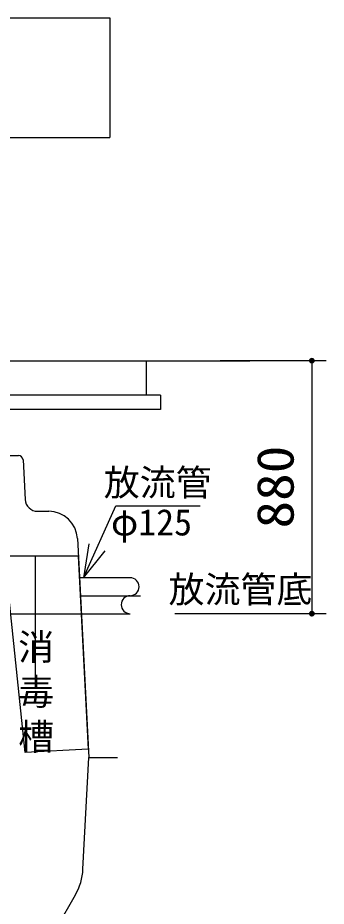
# Model space of a CAD drawing. Units: millimetres, scale not verified. Extents: x -14850 to 14850, y -10500 to 10500.
# Drawn here: x -7040 to -5966, y -5342 to -2251 of the extents above; entities that cross this region are included whole.
import ezdxf
from ezdxf.enums import TextEntityAlignment as Align

# ---------------------------------------------------------------- set-up
doc = ezdxf.new("R2010")
doc.units = ezdxf.units.MM
doc.header["$LTSCALE"] = 50
doc.linetypes.add('CHAIN1', pattern=[8, 5, -1, 1, -1])
for name, color, linetype, lineweight in [('0-1_機器', 2, 'Continuous', 25), ('0-2_空気管', 3, 'Continuous', 25), ('0-3_水管', 3, 'Continuous', 25), ('0-5_製作', 5, 'Continuous', 25)]:
    doc.layers.add(name, color=color, linetype=linetype, lineweight=lineweight)
doc.styles.add('ＭＳ ゴシック', font='')
doc.styles.get('ＭＳ ゴシック').set_extended_font_data('MS Gothic')

msp = doc.modelspace()

# ---------------------------------------------------------------- linework, layer by layer
at = {"layer": '0-1_機器'}
for p, q in [((-10694.04, -3444.31), (-6231.93, -3444.31)), ((-6592.33, -3444.31), (-6592.33, -3564.31)), ((-6542.33, -3564.31), (-7072.33, -3564.31)), ((-6542.33, -3564.31), (-6542.33, -3614.31)), ((-6542.33, -3614.31), (-7072.33, -3614.31))]:
    msp.add_line(p, q, dxfattribs=at)
at = {"layer": '0-2_空気管'}
for p, q in [((-7707.34, -3774.31), (-7037.32, -3774.31)), ((-7021.35, -3789.47), (-7014.16, -3926.61)), ((-6811.16, -4199.31), (-6698.73, -3948.8)), ((-6698.73, -3948.8), (-6404.26, -3948.8)), ((-6970.22, -3968.31), (-6932.09, -3968.31)), ((-6792.04, -4080.85), (-6811.16, -4199.31)), ((-6811.16, -4199.31), (-6735.37, -4106.28)), ((-6829.39, -4124.31), (-7175.37, -4124.31)), ((-6979.4, -4124.31), (-6979.4, -4567.38)), ((-6648.58, -4199.31), (-6825.46, -4199.31)), ((-7064.35, -4324.31), (-6648.58, -4324.31)), ((-6812.72, -5213.36), (-6792.33, -4824.31)), ((-7016.93, -5610.66), (-6839.24, -5302.89))]:
    msp.add_line(p, q, dxfattribs=at)
at = {"layer": '0-2_空気管', "linetype": 'CHAIN1'}
msp.add_line((-6822.18, -4261.81), (-6612, -4261.81), dxfattribs=at)
at = {"layer": '0-2_空気管'}
for points in [[(-6832.23, -4063.08), (-6792.33, -4824.31), (-6692.33, -4824.31)], [(-6829.39, -4124.31), (-6794.18, -4796.07), (-7013.55, -4807.57), (-7070.96, -4261.38)]]:
    msp.add_lwpolyline(points, dxfattribs=at)
for centre, radius, start, end in [((-7037.32, -3790.31), 16, 2.99998, 90), ((-6970.22, -3924.31), 44, 182.99998, 270), ((-6932.09, -4068.31), 100, 2.99998, 90), ((-6648.58, -4230.56), 31.25, 270, 90), ((-6648.58, -4293.06), 31.25, 90, 270), ((-7012.45, -5202.89), 200, 330, 357)]:
    msp.add_arc(centre, radius, start, end, dxfattribs=at)
at = {"layer": '0-3_水管'}
for p, q in [((-10052.48, -2251.44), (-6719.15, -2251.44)), ((-6719.15, -2251.44), (-6719.15, -2668.11)), ((-10052.48, -2668.11), (-6719.15, -2668.11))]:
    msp.add_line(p, q, dxfattribs=at)
at = {"layer": '0-5_製作', "color": 2}
for p, q in [((-5965.92, -3444.31), (-6335.41, -3444.31)), ((-6015.92, -3444.31), (-6015.92, -4324.31)), ((-5965.92, -4324.31), (-6493.14, -4324.31))]:
    msp.add_line(p, q, dxfattribs=at)
at = {"layer": '0-5_製作'}
for points in [[(-6025.9, -3443.68), (-6015.92, -3444.31), (-6025.92, -3444.31)], [(-6025.92, -3444.31), (-6021.28, -3452.75), (-6025.84, -3445.56)], [(-6025.92, -3444.31), (-6020.18, -3453.36), (-6021.28, -3452.75)], [(-6015.92, -3444.31), (-6020.18, -3453.36), (-6025.92, -3444.31)], [(-6025.74, -3442.44), (-6015.92, -3444.31), (-6025.9, -3443.68)], [(-6025.84, -3445.56), (-6022.3, -3452.02), (-6025.61, -3446.8)], [(-6025.84, -3445.56), (-6021.28, -3452.75), (-6022.3, -3452.02)], [(-6025.43, -3441.22), (-6015.92, -3444.31), (-6025.74, -3442.44)], [(-6025.61, -3446.8), (-6023.21, -3451.16), (-6025.22, -3447.99)], [(-6025.61, -3446.8), (-6022.3, -3452.02), (-6023.21, -3451.16)], [(-6024.97, -3440.05), (-6015.92, -3444.31), (-6025.43, -3441.22)], [(-6025.22, -3447.99), (-6024.01, -3450.19), (-6024.68, -3449.13)], [(-6025.22, -3447.99), (-6023.21, -3451.16), (-6024.01, -3450.19)], [(-6024.36, -3438.95), (-6015.92, -3444.31), (-6024.97, -3440.05)], [(-6023.63, -3437.94), (-6015.92, -3444.31), (-6024.36, -3438.95)], [(-6022.77, -3437.02), (-6015.92, -3444.31), (-6023.63, -3437.94)], [(-6021.8, -3436.22), (-6015.92, -3444.31), (-6022.77, -3437.02)], [(-6020.74, -3435.55), (-6015.92, -3444.31), (-6021.8, -3436.22)], [(-6020.74, -3435.55), (-6015.92, -3434.31), (-6015.92, -3444.31)], [(-6019.6, -3435.01), (-6015.92, -3434.31), (-6020.74, -3435.55)], [(-6015.92, -3444.31), (-6019.01, -3453.82), (-6020.18, -3453.36)], [(-6018.41, -3434.63), (-6015.92, -3434.31), (-6019.6, -3435.01)], [(-6015.92, -3444.31), (-6017.8, -3454.13), (-6019.01, -3453.82)], [(-6017.18, -3434.39), (-6015.92, -3434.31), (-6018.41, -3434.63)], [(-6015.92, -3444.31), (-6016.55, -3454.29), (-6017.8, -3454.13)], [(-6015.92, -3444.31), (-6015.92, -3454.31), (-6016.55, -3454.29)], [(-6015.92, -3434.31), (-6005.92, -3444.31), (-6015.92, -3444.31)], [(-6015.29, -3434.33), (-6005.92, -3444.31), (-6015.92, -3434.31)], [(-6015.92, -3444.31), (-6014.67, -3454.23), (-6015.92, -3454.31)], [(-6015.92, -3444.31), (-6013.43, -3454), (-6014.67, -3454.23)], [(-6015.92, -3444.31), (-6012.24, -3453.61), (-6013.43, -3454)], [(-6015.92, -3444.31), (-6011.1, -3453.07), (-6012.24, -3453.61)], [(-6015.92, -3444.31), (-6010.04, -3452.4), (-6011.1, -3453.07)], [(-6005.92, -3444.31), (-6010.04, -3452.4), (-6015.92, -3444.31)], [(-6014.05, -3434.49), (-6005.92, -3444.31), (-6015.29, -3434.33)], [(-6012.83, -3434.8), (-6005.92, -3444.31), (-6014.05, -3434.49)], [(-6011.66, -3435.26), (-6005.92, -3444.31), (-6012.83, -3434.8)], [(-6010.56, -3435.87), (-6005.92, -3444.31), (-6011.66, -3435.26)], [(-6010.56, -3435.87), (-6006, -3443.06), (-6005.92, -3444.31)], [(-6009.55, -3436.61), (-6006, -3443.06), (-6010.56, -3435.87)], [(-6005.92, -3444.31), (-6009.08, -3451.6), (-6010.04, -3452.4)], [(-6009.55, -3436.61), (-6006.24, -3441.82), (-6006, -3443.06)], [(-6008.63, -3437.47), (-6006.24, -3441.82), (-6009.55, -3436.61)], [(-6005.92, -3444.31), (-6008.22, -3450.69), (-6009.08, -3451.6)], [(-6008.63, -3437.47), (-6006.62, -3440.63), (-6006.24, -3441.82)], [(-6007.83, -3438.43), (-6006.62, -3440.63), (-6008.63, -3437.47)], [(-6005.92, -3444.31), (-6007.48, -3449.67), (-6008.22, -3450.69)], [(-6007.83, -3438.43), (-6007.16, -3439.49), (-6006.62, -3440.63)], [(-6005.92, -3444.31), (-6006.87, -3448.57), (-6007.48, -3449.67)], [(-6005.92, -3444.31), (-6006.41, -3447.4), (-6006.87, -3448.57)], [(-6005.92, -3444.31), (-6006.1, -3446.18), (-6006.41, -3447.4)], [(-6005.92, -3444.31), (-6005.94, -3444.94), (-6006.1, -3446.18)], [(-6025.9, -4323.68), (-6015.92, -4324.31), (-6025.92, -4324.31)], [(-6025.92, -4324.31), (-6020.18, -4333.36), (-6025.84, -4325.57)], [(-6025.92, -4324.31), (-6019.01, -4333.82), (-6020.18, -4333.36)], [(-6015.92, -4324.31), (-6019.01, -4333.82), (-6025.92, -4324.31)], [(-6025.74, -4322.44), (-6015.92, -4324.31), (-6025.9, -4323.68)], [(-6025.84, -4325.57), (-6021.28, -4332.76), (-6025.61, -4326.8)], [(-6025.84, -4325.57), (-6020.18, -4333.36), (-6021.28, -4332.76)], [(-6025.43, -4321.22), (-6015.92, -4324.31), (-6025.74, -4322.44)], [(-6025.61, -4326.8), (-6022.3, -4332.02), (-6025.22, -4327.99)], [(-6025.61, -4326.8), (-6021.28, -4332.76), (-6022.3, -4332.02)], [(-6024.97, -4320.05), (-6015.92, -4324.31), (-6025.43, -4321.22)], [(-6024.36, -4318.95), (-6015.92, -4324.31), (-6024.97, -4320.05)], [(-6023.63, -4317.94), (-6015.92, -4324.31), (-6024.36, -4318.95)], [(-6022.77, -4317.02), (-6015.92, -4324.31), (-6023.63, -4317.94)], [(-6021.8, -4316.22), (-6015.92, -4324.31), (-6022.77, -4317.02)], [(-6020.74, -4315.55), (-6015.92, -4324.31), (-6021.8, -4316.22)], [(-6020.74, -4315.55), (-6015.92, -4314.31), (-6015.92, -4324.31)], [(-6019.6, -4315.01), (-6015.92, -4314.31), (-6020.74, -4315.55)], [(-6018.41, -4314.63), (-6015.92, -4314.31), (-6019.6, -4315.01)], [(-6015.92, -4324.31), (-6017.8, -4334.13), (-6019.01, -4333.82)], [(-6017.18, -4314.39), (-6015.92, -4314.31), (-6018.41, -4314.63)], [(-6015.92, -4324.31), (-6016.55, -4334.29), (-6017.8, -4334.13)], [(-6015.92, -4324.31), (-6015.92, -4334.31), (-6016.55, -4334.29)], [(-6015.92, -4314.31), (-6005.92, -4324.31), (-6015.92, -4324.31)], [(-6015.29, -4314.33), (-6005.92, -4324.31), (-6015.92, -4314.31)], [(-6015.92, -4324.31), (-6014.67, -4334.23), (-6015.92, -4334.31)], [(-6015.92, -4324.31), (-6013.43, -4334), (-6014.67, -4334.23)], [(-6015.92, -4324.31), (-6012.24, -4333.61), (-6013.43, -4334)], [(-6015.92, -4324.31), (-6011.1, -4333.07), (-6012.24, -4333.61)], [(-6015.92, -4324.31), (-6010.04, -4332.4), (-6011.1, -4333.07)], [(-6005.92, -4324.31), (-6010.04, -4332.4), (-6015.92, -4324.31)], [(-6014.05, -4314.49), (-6005.92, -4324.31), (-6015.29, -4314.33)], [(-6012.83, -4314.8), (-6005.92, -4324.31), (-6014.05, -4314.49)], [(-6011.66, -4315.26), (-6005.92, -4324.31), (-6012.83, -4314.8)], [(-6011.66, -4315.26), (-6006, -4323.06), (-6005.92, -4324.31)], [(-6010.56, -4315.87), (-6006, -4323.06), (-6011.66, -4315.26)], [(-6010.56, -4315.87), (-6006.24, -4321.82), (-6006, -4323.06)], [(-6009.55, -4316.61), (-6006.24, -4321.82), (-6010.56, -4315.87)], [(-6005.92, -4324.31), (-6009.08, -4331.6), (-6010.04, -4332.4)], [(-6009.55, -4316.61), (-6006.62, -4320.63), (-6006.24, -4321.82)], [(-6008.63, -4317.47), (-6006.62, -4320.63), (-6009.55, -4316.61)], [(-6005.92, -4324.31), (-6008.22, -4330.69), (-6009.08, -4331.6)], [(-6008.63, -4317.47), (-6007.16, -4319.49), (-6006.62, -4320.63)], [(-6007.83, -4318.43), (-6007.16, -4319.49), (-6008.63, -4317.47)], [(-6005.92, -4324.31), (-6007.48, -4329.67), (-6008.22, -4330.69)], [(-6005.92, -4324.31), (-6006.87, -4328.57), (-6007.48, -4329.67)], [(-6005.92, -4324.31), (-6006.41, -4327.4), (-6006.87, -4328.57)], [(-6005.92, -4324.31), (-6006.1, -4326.19), (-6006.41, -4327.4)], [(-6005.92, -4324.31), (-6005.94, -4324.94), (-6006.1, -4326.19)], [(-6025.22, -4327.99), (-6023.21, -4331.16), (-6024.68, -4329.13)], [(-6025.22, -4327.99), (-6022.3, -4332.02), (-6023.21, -4331.16)], [(-6024.68, -4329.13), (-6023.21, -4331.16), (-6024.01, -4330.19)]]:
    msp.add_solid(points, dxfattribs=at)

# ---------------------------------------------------------------- texts
at = {"layer": '0-1_機器', "color": 4, "style": 'ＭＳ ゴシック'}
msp.add_text('放流管底', height=91.79, dxfattribs=at).set_placement((-6514.87, -4313.31), align=Align.BOTTOM_LEFT)
at = {"layer": '0-2_空気管', "color": 4, "style": 'ＭＳ ゴシック'}
for s, p in [('\u3000放流管\u3000', (-6865.58, -3941.57)), ('φ125', (-6715.38, -4079.75)), ('消', (-7038.24, -4513.63)), ('毒', (-7038.24, -4669.63)), ('槽', (-7038.24, -4825.63))]:
    msp.add_text(s, height=91.79, dxfattribs=at).set_placement(p, align=Align.BOTTOM_LEFT)
at = {"layer": '0-5_製作', "color": 4, "style": 'ＭＳ ゴシック', "width": 1.1}
msp.add_text('880', height=128.4, rotation=90, dxfattribs=at).set_placement((-6040.92, -4028.06), align=Align.BOTTOM_LEFT)

doc.saveas('drawing.dxf')
